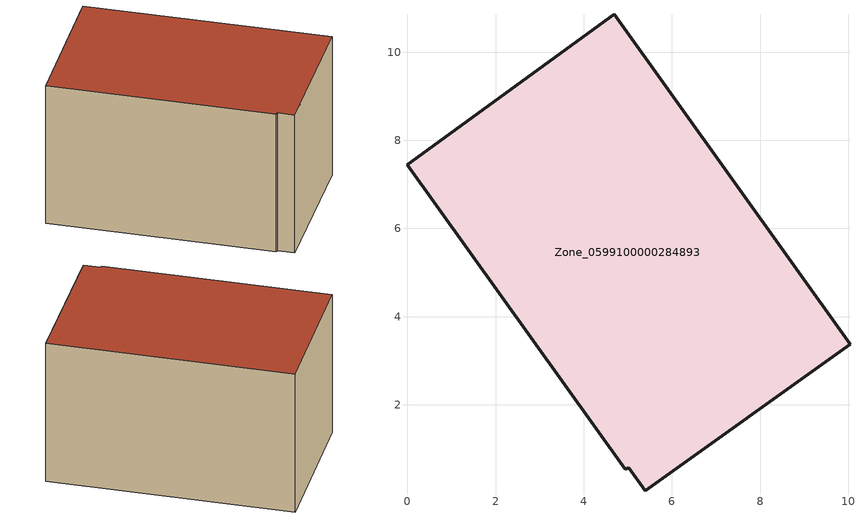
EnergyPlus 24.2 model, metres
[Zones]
Zone_0599100000284893
 floor ground (C_G): 5.39,0.05 5.02,0.57 4.94,0.54 0,7.45 4.69,10.86 10.04,3.37 z0
 wall outside (C_F): 10.04,3.37 4.69,10.86 0,7.45 4.94,0.54 5.02,0.57 5.39,0.05 10.04,3.37 z0:5.72
 roof outside (C_R): 5.02,0.57 5.39,0.05 10.04,3.37 4.69,10.86 0,7.45 4.94,0.54 z5.72
[BUILDING]
Pand.0599100000284893: North Axis=0; Terrain=City; Loads Convergence Tolerance Value=0.04; Temperature Convergence Tolerance Value=0.4; Solar Distribution=FullExterior; Maximum Number of Warmup Days=25; Minimum Number of Warmup Days=1
[Site:Location]
Rotterdam.The.Hague.AP_ZH_NLD Design_Conditions: Latitude=51.96; Longitude=4.45; Time Zone=1; Elevation=-4.5
[SITE:GROUNDTEMPERATURE:BUILDINGSURFACE]
18, 18, 18, 18, 18, 18, 18, 18, 18, 18, 18, 18
[MATERIAL] Thermal Absorptance=0.9; Solar Absorptance=0.7; Visible Absorptance=0.7
Name | Roughness | Thickness | Conductivity | Density | Specific Heat
G.TC.1975-1991 | MediumSmooth | 0.15 | 0.288461 | 540 | 1210
F.TC.1975-1991 | Rough | 0.3 | 0.230769 | 1920 | 840
R.TC.1975-1991 | MediumRough | 0.2 | 0.153846 | 1500 | 1000
[CONSTRUCTION]
C_G: G.TC.1975-1991
C_F: F.TC.1975-1991
C_R: R.TC.1975-1991
[ZONE]
Zone_0599100000284893: Type=1; Multiplier=1; Ceiling Height=Autocalculate; Volume=Autocalculate; Floor Area=autocalculate; Part of Total Floor Area=Yes
[ZONEINFILTRATION:DESIGNFLOWRATE]
Infil_Zone_0599100000284893: Zone or ZoneList or Space or SpaceList=Zone_0599100000284893; Schedule=AlwaysOn; Design Flow Rate Calculation Method=Flow/Area; Flow Rate per Floor Area=0.003; Constant Term Coefficient=1; Temperature Term Coefficient=0; Velocity Term Coefficient=0; Velocity Squared Term Coefficient=0
[HVACTEMPLATE:ZONE:IDEALLOADSAIRSYSTEM]
Zone_0599100000284893: Maximum Heating Supply Air Temperature=50; Minimum Cooling Supply Air Temperature=13; Maximum Heating Supply Air Humidity Ratio=0.0156; Minimum Cooling Supply Air Humidity Ratio=0.0077; Heating Limit=NoLimit; Cooling Limit=NoLimit; Dehumidification Control Type=ConstantSensibleHeatRatio; Cooling Sensible Heat Ratio=0.7; Dehumidification Setpoint=60; Humidification Control Type=None; Humidification Setpoint=30; Outdoor Air Method=None; Outdoor Air Flow Rate per Person=0.00944; Outdoor Air Flow Rate per Zone Floor Area=0; Outdoor Air Flow Rate per Zone=0; Demand Controlled Ventilation Type=None; Outdoor Air Economizer Type=NoEconomizer; Heat Recovery Type=None; Sensible Heat Recovery Effectiveness=0.7; Latent Heat Recovery Effectiveness=0.65
[ZONECONTROL:THERMOSTAT]
ThermostatControl_Zone_0599100000284893: Zone or ZoneList=Zone_0599100000284893; Control Type Schedule=DualSetpointControlType; Control 1=Thermostat_Zone_0599100000284893; Temperature Difference Between Cutout And Setpoint=0
[THERMOSTATSETPOINT:DUALSETPOINT]
Thermostat_Zone_0599100000284893: Heating Setpoint Temperature Schedule=HeatingSetpoint_Zone_0599100000284893; Cooling Setpoint Temperature Schedule=CoolingSetpoint_Zone_0599100000284893
[SCHEDULE:COMPACT]
HeatingSetpoint_Zone_0599100000284893: Through: 12/31, For: AllDays, Until: 24:00, 21
CoolingSetpoint_Zone_0599100000284893: Through: 12/31, For: AllDays, Until: 24:00, 24
DualSetpointControlType: Through: 12/31, For: AllDays, Until: 24:00, 4
AlwaysOn: Through: 12/31, For: AllDays, Until: 24:00, 1
